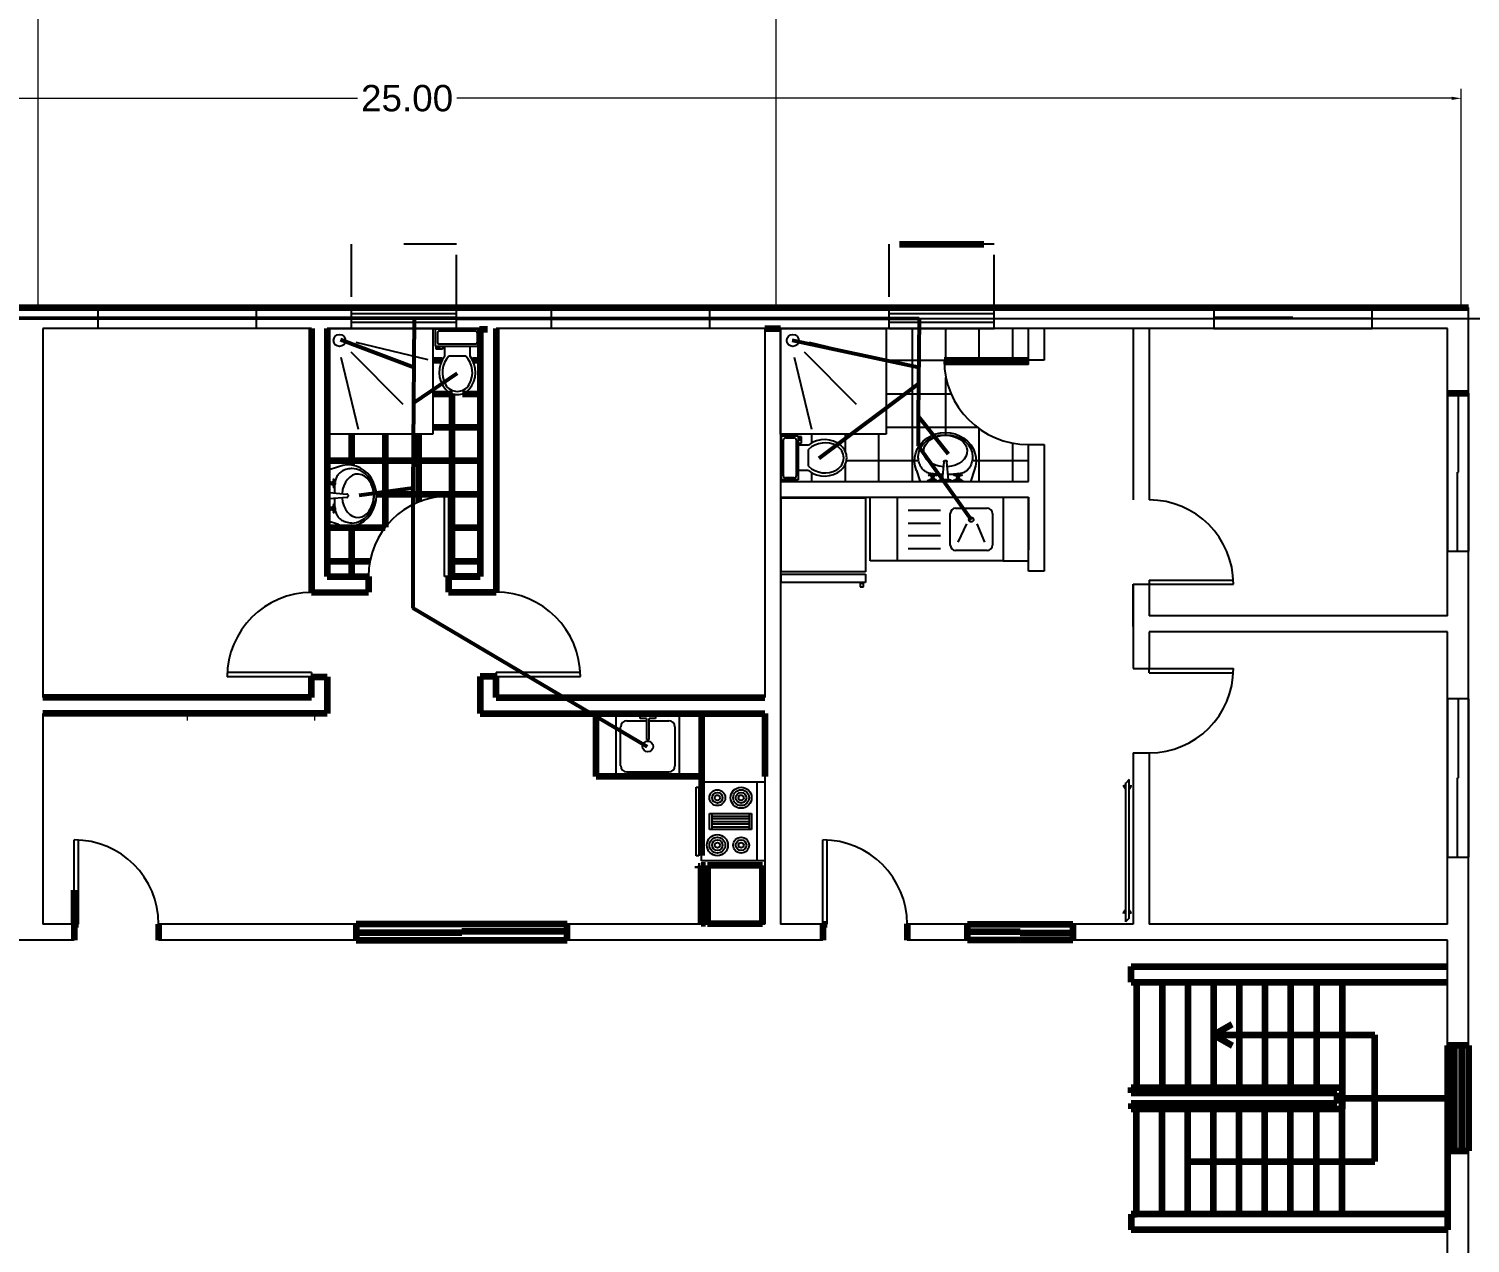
# Model space of a CAD drawing. Header units: millimetres. Extents: x 2391 to 3323, y 1596 to 2537.
# Drawn here: x 2859.15 to 2886.5, y 2106.62 to 2129.66 of the extents above; entities that cross this region are included whole.
import ezdxf

# ---------------------------------------------------------------- set-up
doc = ezdxf.new("R2010")
doc.units = ezdxf.units.MM
doc.linetypes.add('JIS_02_1.0', pattern=[2, 1, -1])
for name, color, linetype in [('ASCENSORE - ELEVATOR', 160, 'Continuous'), ('BATH', 171, 'Continuous'), ('dimensions', 203, 'Continuous'), ('doors', 31, 'Continuous'), ('doors and windows schedule', 11, 'Continuous'), ('exterior wall', 140, 'Continuous'), ('furnitures', 40, 'Continuous'), ('interior wall', 191, 'Continuous'), ('Lightning text', 211, 'Continuous'), ('Plumbing symbols', 30, 'Continuous'), ('stairs', 123, 'Continuous'), ('windows', 241, 'Continuous')]:
    doc.layers.add(name, color=color, linetype=linetype)
doc.styles.get("Standard").update_dxf_attribs({"font": 'arial.ttf'})

msp = doc.modelspace()

# ---------------------------------------------------------------- linework, layer by layer
at = {"color": 0, "linetype": 'ByBlock'}
for p, q in [((2864.816, 2123.973), (2866.816, 2123.973)), ((2864.816, 2121.973), (2864.816, 2123.973)), ((2866.816, 2123.973), (2866.816, 2121.973)), ((2866.863, 2123.963), (2866.863, 2123.643)), ((2867.703, 2123.963), (2866.863, 2123.963)), ((2866.903, 2123.883), (2866.903, 2123.723)), ((2867.623, 2123.923), (2866.943, 2123.923)), ((2867.663, 2123.723), (2867.663, 2123.883)), ((2867.703, 2123.643), (2867.703, 2123.963)), ((2873.416, 2123.973), (2875.416, 2123.973)), ((2873.416, 2121.973), (2873.416, 2123.973)), ((2875.416, 2123.973), (2875.416, 2121.973)), ((2865.359, 2123.714), (2866.722, 2123.386)), ((2866.863, 2123.643), (2867.703, 2123.643)), ((2866.883, 2123.583), (2866.883, 2123.623)), ((2866.883, 2123.623), (2866.963, 2123.623)), ((2867.003, 2123.583), (2866.883, 2123.583)), ((2866.943, 2123.683), (2867.623, 2123.683)), ((2866.963, 2123.623), (2866.963, 2123.643)), ((2867.003, 2123.643), (2867.003, 2123.583)), ((2867.043, 2123.449), (2867.043, 2123.643)), ((2867.523, 2123.449), (2867.523, 2123.643)), ((2873.959, 2123.714), (2875.322, 2123.386)), ((2865.075, 2123.43), (2865.403, 2122.067)), ((2866.256, 2122.533), (2865.266, 2123.523)), ((2867.443, 2123.449), (2867.123, 2123.449)), ((2873.675, 2123.43), (2874.003, 2122.067)), ((2874.856, 2122.533), (2873.866, 2123.523)), ((2866.816, 2121.973), (2864.816, 2121.973)), ((2875.416, 2121.973), (2873.416, 2121.973)), ((2873.43, 2121.941), (2873.75, 2121.941)), ((2873.43, 2121.101), (2873.43, 2121.941)), ((2873.75, 2121.941), (2873.75, 2121.101)), ((2873.47, 2121.181), (2873.47, 2121.861)), ((2873.51, 2121.901), (2873.67, 2121.901)), ((2873.71, 2121.861), (2873.71, 2121.181)), ((2873.77, 2121.841), (2873.75, 2121.841)), ((2873.75, 2121.801), (2873.81, 2121.801)), ((2873.944, 2121.761), (2873.75, 2121.761)), ((2873.81, 2121.921), (2873.77, 2121.921)), ((2873.77, 2121.921), (2873.77, 2121.841)), ((2873.81, 2121.801), (2873.81, 2121.921)), ((2873.944, 2121.361), (2873.944, 2121.681)), ((2876.026, 2121.526), (2876.025, 2121.539)), ((2876.029, 2121.499), (2876.026, 2121.526)), ((2876.034, 2121.473), (2876.029, 2121.499)), ((2876.039, 2121.448), (2876.034, 2121.473)), ((2876.046, 2121.424), (2876.039, 2121.448)), ((2876.053, 2121.401), (2876.046, 2121.424)), ((2876.062, 2121.38), (2876.053, 2121.401)), ((2876.512, 2121.444), (2876.482, 2121.106)), ((2876.512, 2121.444), (2876.513, 2121.453)), ((2876.513, 2121.453), (2876.517, 2121.462)), ((2876.517, 2121.462), (2876.524, 2121.468)), ((2876.524, 2121.468), (2876.532, 2121.473)), ((2876.532, 2121.473), (2876.542, 2121.474)), ((2876.542, 2121.474), (2876.551, 2121.473)), ((2876.551, 2121.473), (2876.559, 2121.468)), ((2876.559, 2121.468), (2876.566, 2121.462)), ((2876.566, 2121.462), (2876.57, 2121.453)), ((2876.57, 2121.453), (2876.572, 2121.444)), ((2876.602, 2121.106), (2876.572, 2121.444)), ((2877.03, 2121.401), (2877.022, 2121.38)), ((2877.038, 2121.424), (2877.03, 2121.401)), ((2877.044, 2121.448), (2877.038, 2121.424)), ((2877.05, 2121.473), (2877.044, 2121.448)), ((2877.054, 2121.499), (2877.05, 2121.473)), ((2877.057, 2121.526), (2877.054, 2121.499)), ((2877.059, 2121.539), (2877.057, 2121.526)), ((2865.025, 2121.35), (2864.829, 2121.285)), ((2864.84, 2121.122), (2864.829, 2121.132)), ((2864.845, 2121.112), (2864.84, 2121.122)), ((2864.977, 2121.121), (2864.971, 2121.104)), ((2864.983, 2121.138), (2864.977, 2121.121)), ((2864.99, 2121.154), (2864.983, 2121.138)), ((2864.998, 2121.17), (2864.99, 2121.154)), ((2865.007, 2121.185), (2864.998, 2121.17)), ((2865.017, 2121.2), (2865.007, 2121.185)), ((2865.007, 2121.185), (2865.007, 2121.185)), ((2865.029, 2121.214), (2865.017, 2121.2)), ((2865.041, 2121.227), (2865.029, 2121.214)), ((2865.055, 2121.24), (2865.041, 2121.227)), ((2865.07, 2121.252), (2865.055, 2121.24)), ((2865.087, 2121.263), (2865.07, 2121.252)), ((2865.105, 2121.273), (2865.087, 2121.263)), ((2865.125, 2121.282), (2865.105, 2121.273)), ((2865.146, 2121.291), (2865.125, 2121.282)), ((2865.125, 2121.282), (2865.125, 2121.282)), ((2865.169, 2121.298), (2865.146, 2121.291)), ((2865.193, 2121.305), (2865.169, 2121.298)), ((2865.218, 2121.31), (2865.193, 2121.305)), ((2865.244, 2121.315), (2865.218, 2121.31)), ((2865.271, 2121.318), (2865.244, 2121.315)), ((2865.284, 2121.319), (2865.271, 2121.318)), ((2873.67, 2121.141), (2873.51, 2121.141)), ((2873.944, 2121.281), (2873.75, 2121.281)), ((2875.994, 2121.28), (2876.059, 2121.084)), ((2876.062, 2121.38), (2876.062, 2121.38)), ((2876.071, 2121.36), (2876.062, 2121.38)), ((2876.081, 2121.342), (2876.071, 2121.36)), ((2876.092, 2121.325), (2876.081, 2121.342)), ((2876.104, 2121.31), (2876.092, 2121.325)), ((2876.117, 2121.296), (2876.104, 2121.31)), ((2876.13, 2121.284), (2876.117, 2121.296)), ((2876.144, 2121.272), (2876.13, 2121.284)), ((2876.159, 2121.262), (2876.144, 2121.272)), ((2876.159, 2121.262), (2876.159, 2121.262)), ((2876.174, 2121.253), (2876.159, 2121.262)), ((2876.19, 2121.245), (2876.174, 2121.253)), ((2876.207, 2121.238), (2876.19, 2121.245)), ((2876.224, 2121.231), (2876.207, 2121.238)), ((2876.241, 2121.226), (2876.224, 2121.231)), ((2876.224, 2121.191), (2876.226, 2121.199)), ((2876.226, 2121.184), (2876.224, 2121.191)), ((2876.226, 2121.199), (2876.232, 2121.204)), ((2876.232, 2121.178), (2876.226, 2121.184)), ((2876.232, 2121.204), (2876.239, 2121.206)), ((2876.239, 2121.176), (2876.232, 2121.178)), ((2876.239, 2121.206), (2876.247, 2121.204)), ((2876.247, 2121.178), (2876.239, 2121.176)), ((2876.258, 2121.222), (2876.241, 2121.226)), ((2876.247, 2121.204), (2876.252, 2121.199)), ((2876.252, 2121.184), (2876.247, 2121.178)), ((2876.27, 2121.199), (2876.252, 2121.199)), ((2876.252, 2121.199), (2876.254, 2121.191)), ((2876.254, 2121.191), (2876.252, 2121.184)), ((2876.27, 2121.184), (2876.252, 2121.184)), ((2876.275, 2121.218), (2876.258, 2121.222)), ((2876.271, 2121.127), (2876.263, 2121.116)), ((2876.269, 2121.191), (2876.271, 2121.207)), ((2876.271, 2121.176), (2876.269, 2121.191)), ((2876.329, 2121.124), (2876.269, 2121.124)), ((2876.271, 2121.207), (2876.277, 2121.221)), ((2876.277, 2121.161), (2876.271, 2121.176)), ((2876.276, 2121.14), (2876.271, 2121.127)), ((2876.277, 2121.154), (2876.276, 2121.14)), ((2876.277, 2121.221), (2876.287, 2121.227)), ((2876.277, 2121.161), (2876.322, 2121.161)), ((2876.277, 2121.154), (2876.277, 2121.161)), ((2876.322, 2121.154), (2876.277, 2121.154)), ((2876.284, 2121.191), (2876.286, 2121.199)), ((2876.286, 2121.184), (2876.284, 2121.191)), ((2876.286, 2121.199), (2876.292, 2121.204)), ((2876.292, 2121.178), (2876.286, 2121.184)), ((2876.287, 2121.227), (2876.299, 2121.229)), ((2876.292, 2121.204), (2876.299, 2121.206)), ((2876.299, 2121.176), (2876.292, 2121.178)), ((2876.299, 2121.229), (2876.311, 2121.227)), ((2876.299, 2121.206), (2876.307, 2121.204)), ((2876.307, 2121.178), (2876.299, 2121.176)), ((2876.307, 2121.204), (2876.312, 2121.199)), ((2876.312, 2121.184), (2876.307, 2121.178)), ((2876.311, 2121.227), (2876.322, 2121.221)), ((2876.312, 2121.199), (2876.314, 2121.191)), ((2876.314, 2121.191), (2876.312, 2121.184)), ((2876.322, 2121.221), (2876.327, 2121.207)), ((2876.327, 2121.176), (2876.322, 2121.161)), ((2876.322, 2121.161), (2876.322, 2121.154)), ((2876.322, 2121.141), (2876.322, 2121.154)), ((2876.326, 2121.129), (2876.322, 2121.141)), ((2876.328, 2121.211), (2876.326, 2121.211)), ((2876.333, 2121.118), (2876.326, 2121.129)), ((2876.327, 2121.207), (2876.329, 2121.191)), ((2876.329, 2121.191), (2876.327, 2121.176)), ((2876.345, 2121.21), (2876.328, 2121.211)), ((2876.346, 2121.199), (2876.329, 2121.199)), ((2876.329, 2121.184), (2876.346, 2121.184)), ((2876.344, 2121.191), (2876.346, 2121.199)), ((2876.346, 2121.184), (2876.344, 2121.191)), ((2876.362, 2121.209), (2876.345, 2121.21)), ((2876.346, 2121.199), (2876.352, 2121.204)), ((2876.352, 2121.178), (2876.346, 2121.184)), ((2876.352, 2121.204), (2876.359, 2121.206)), ((2876.359, 2121.176), (2876.352, 2121.178)), ((2876.359, 2121.206), (2876.367, 2121.204)), ((2876.367, 2121.178), (2876.359, 2121.176)), ((2876.379, 2121.208), (2876.362, 2121.209)), ((2876.367, 2121.204), (2876.372, 2121.199)), ((2876.372, 2121.184), (2876.367, 2121.178)), ((2876.372, 2121.199), (2876.374, 2121.191)), ((2876.374, 2121.191), (2876.372, 2121.184)), ((2876.395, 2121.208), (2876.379, 2121.208)), ((2876.411, 2121.208), (2876.395, 2121.208)), ((2876.427, 2121.208), (2876.411, 2121.208)), ((2876.427, 2121.208), (2876.427, 2121.208)), ((2876.442, 2121.208), (2876.427, 2121.208)), ((2876.457, 2121.208), (2876.442, 2121.208)), ((2876.472, 2121.208), (2876.457, 2121.208)), ((2876.491, 2121.208), (2876.472, 2121.208)), ((2876.61, 2121.208), (2876.593, 2121.208)), ((2876.626, 2121.208), (2876.61, 2121.208)), ((2876.642, 2121.208), (2876.626, 2121.208)), ((2876.658, 2121.208), (2876.642, 2121.208)), ((2876.674, 2121.208), (2876.658, 2121.208)), ((2876.674, 2121.208), (2876.674, 2121.208)), ((2876.689, 2121.208), (2876.674, 2121.208)), ((2876.704, 2121.209), (2876.689, 2121.208)), ((2876.719, 2121.209), (2876.704, 2121.209)), ((2876.704, 2121.191), (2876.706, 2121.199)), ((2876.706, 2121.184), (2876.704, 2121.191)), ((2876.706, 2121.199), (2876.712, 2121.204)), ((2876.712, 2121.178), (2876.706, 2121.184)), ((2876.712, 2121.204), (2876.719, 2121.206)), ((2876.719, 2121.176), (2876.712, 2121.178)), ((2876.734, 2121.209), (2876.719, 2121.209)), ((2876.719, 2121.206), (2876.727, 2121.204)), ((2876.727, 2121.178), (2876.719, 2121.176)), ((2876.727, 2121.204), (2876.732, 2121.199)), ((2876.732, 2121.184), (2876.727, 2121.178)), ((2876.732, 2121.199), (2876.734, 2121.191)), ((2876.75, 2121.199), (2876.732, 2121.199)), ((2876.734, 2121.191), (2876.732, 2121.184)), ((2876.75, 2121.184), (2876.732, 2121.184)), ((2876.752, 2121.21), (2876.734, 2121.209)), ((2876.751, 2121.127), (2876.743, 2121.116)), ((2876.749, 2121.191), (2876.751, 2121.207)), ((2876.751, 2121.176), (2876.749, 2121.191)), ((2876.809, 2121.124), (2876.749, 2121.124)), ((2876.751, 2121.207), (2876.757, 2121.221)), ((2876.757, 2121.161), (2876.751, 2121.176)), ((2876.756, 2121.14), (2876.751, 2121.127)), ((2876.757, 2121.154), (2876.756, 2121.14)), ((2876.757, 2121.221), (2876.767, 2121.227)), ((2876.757, 2121.161), (2876.802, 2121.161)), ((2876.757, 2121.154), (2876.757, 2121.161)), ((2876.802, 2121.154), (2876.757, 2121.154)), ((2876.764, 2121.191), (2876.766, 2121.199)), ((2876.766, 2121.184), (2876.764, 2121.191)), ((2876.766, 2121.199), (2876.772, 2121.204)), ((2876.772, 2121.178), (2876.766, 2121.184)), ((2876.767, 2121.227), (2876.779, 2121.229)), ((2876.772, 2121.204), (2876.779, 2121.206)), ((2876.779, 2121.176), (2876.772, 2121.178)), ((2876.779, 2121.229), (2876.791, 2121.227)), ((2876.779, 2121.206), (2876.787, 2121.204)), ((2876.787, 2121.178), (2876.779, 2121.176)), ((2876.787, 2121.204), (2876.792, 2121.199)), ((2876.792, 2121.184), (2876.787, 2121.178)), ((2876.791, 2121.227), (2876.802, 2121.221)), ((2876.792, 2121.199), (2876.794, 2121.191)), ((2876.794, 2121.191), (2876.792, 2121.184)), ((2876.802, 2121.221), (2876.807, 2121.207)), ((2876.807, 2121.176), (2876.802, 2121.161)), ((2876.802, 2121.161), (2876.802, 2121.154)), ((2876.802, 2121.141), (2876.802, 2121.154)), ((2876.806, 2121.129), (2876.802, 2121.141)), ((2876.811, 2121.218), (2876.804, 2121.217)), ((2876.813, 2121.118), (2876.806, 2121.129)), ((2876.807, 2121.207), (2876.809, 2121.191)), ((2876.809, 2121.191), (2876.807, 2121.176)), ((2876.826, 2121.199), (2876.809, 2121.199)), ((2876.809, 2121.184), (2876.826, 2121.184)), ((2876.827, 2121.222), (2876.811, 2121.218)), ((2876.824, 2121.191), (2876.826, 2121.199)), ((2876.826, 2121.184), (2876.824, 2121.191)), ((2876.826, 2121.199), (2876.832, 2121.204)), ((2876.832, 2121.178), (2876.826, 2121.184)), ((2876.844, 2121.226), (2876.827, 2121.222)), ((2876.832, 2121.204), (2876.839, 2121.206)), ((2876.839, 2121.176), (2876.832, 2121.178)), ((2876.839, 2121.206), (2876.847, 2121.204)), ((2876.847, 2121.178), (2876.839, 2121.176)), ((2876.86, 2121.231), (2876.844, 2121.226)), ((2876.847, 2121.204), (2876.852, 2121.199)), ((2876.852, 2121.184), (2876.847, 2121.178)), ((2876.852, 2121.199), (2876.854, 2121.191)), ((2876.854, 2121.191), (2876.852, 2121.184)), ((2876.877, 2121.238), (2876.86, 2121.231)), ((2876.893, 2121.245), (2876.877, 2121.238)), ((2876.909, 2121.253), (2876.893, 2121.245)), ((2876.925, 2121.262), (2876.909, 2121.253)), ((2876.939, 2121.272), (2876.925, 2121.262)), ((2876.925, 2121.262), (2876.925, 2121.262)), ((2876.953, 2121.284), (2876.939, 2121.272)), ((2876.967, 2121.296), (2876.953, 2121.284)), ((2876.979, 2121.31), (2876.967, 2121.296)), ((2876.991, 2121.325), (2876.979, 2121.31)), ((2877.002, 2121.342), (2876.991, 2121.325)), ((2877.012, 2121.36), (2877.002, 2121.342)), ((2877.022, 2121.38), (2877.012, 2121.36)), ((2877.022, 2121.38), (2877.022, 2121.38)), ((2877.09, 2121.28), (2877.024, 2121.084)), ((2864.829, 2120.946), (2864.841, 2120.964)), ((2864.837, 2120.915), (2864.829, 2120.915)), ((2864.844, 2120.912), (2864.837, 2120.915)), ((2864.841, 2120.964), (2864.847, 2120.98)), ((2864.849, 2120.907), (2864.844, 2120.912)), ((2864.847, 2121.1), (2864.845, 2121.112)), ((2864.847, 2121.107), (2864.849, 2121.095)), ((2864.847, 2120.98), (2864.847, 2121.1)), ((2864.852, 2120.993), (2864.847, 2120.98)), ((2864.849, 2121.095), (2864.855, 2121.084)), ((2864.852, 2120.9), (2864.849, 2120.907)), ((2864.861, 2121.004), (2864.852, 2120.993)), ((2864.852, 2120.892), (2864.852, 2120.9)), ((2864.852, 2120.862), (2864.852, 2120.892)), ((2864.852, 2120.862), (2864.852, 2120.742)), ((2864.852, 2120.862), (2865.189, 2120.832)), ((2864.855, 2121.084), (2864.863, 2121.074)), ((2864.872, 2121.012), (2864.861, 2121.004)), ((2864.863, 2121.074), (2864.874, 2121.067)), ((2864.869, 2121.07), (2864.869, 2121.01)), ((2864.885, 2121.016), (2864.872, 2121.012)), ((2864.874, 2121.067), (2864.886, 2121.063)), ((2864.899, 2121.017), (2864.885, 2121.016)), ((2864.886, 2121.063), (2864.899, 2121.062)), ((2864.899, 2121.062), (2864.899, 2121.017)), ((2864.907, 2121.062), (2864.899, 2121.062)), ((2864.899, 2121.017), (2864.907, 2121.017)), ((2864.921, 2121.068), (2864.907, 2121.062)), ((2864.907, 2121.017), (2864.907, 2121.062)), ((2864.907, 2121.017), (2864.921, 2121.012)), ((2864.937, 2121.07), (2864.921, 2121.068)), ((2864.921, 2121.012), (2864.937, 2121.01)), ((2864.924, 2121.107), (2864.922, 2121.1)), ((2864.922, 2121.1), (2864.924, 2121.092)), ((2864.924, 2121.047), (2864.922, 2121.04)), ((2864.922, 2121.04), (2864.924, 2121.032)), ((2864.924, 2120.987), (2864.922, 2120.98)), ((2864.922, 2120.98), (2864.924, 2120.972)), ((2864.929, 2121.113), (2864.924, 2121.107)), ((2864.924, 2121.092), (2864.929, 2121.087)), ((2864.929, 2121.053), (2864.924, 2121.047)), ((2864.924, 2121.032), (2864.929, 2121.027)), ((2864.929, 2120.993), (2864.924, 2120.987)), ((2864.924, 2120.972), (2864.929, 2120.967)), ((2864.937, 2121.115), (2864.929, 2121.113)), ((2864.929, 2121.07), (2864.929, 2121.087)), ((2864.929, 2121.087), (2864.937, 2121.085)), ((2864.937, 2121.055), (2864.929, 2121.053)), ((2864.929, 2121.027), (2864.937, 2121.025)), ((2864.929, 2121.01), (2864.929, 2120.993)), ((2864.937, 2120.995), (2864.929, 2120.993)), ((2864.929, 2120.967), (2864.937, 2120.965)), ((2864.944, 2121.113), (2864.937, 2121.115)), ((2864.937, 2121.085), (2864.944, 2121.087)), ((2864.952, 2121.068), (2864.937, 2121.07)), ((2864.944, 2121.053), (2864.937, 2121.055)), ((2864.937, 2121.025), (2864.944, 2121.027)), ((2864.937, 2121.01), (2864.952, 2121.012)), ((2864.944, 2120.993), (2864.937, 2120.995)), ((2864.937, 2120.965), (2864.944, 2120.967)), ((2864.95, 2121.107), (2864.944, 2121.113)), ((2864.944, 2121.087), (2864.95, 2121.092)), ((2864.944, 2121.087), (2864.944, 2121.07)), ((2864.95, 2121.047), (2864.944, 2121.053)), ((2864.944, 2121.027), (2864.95, 2121.032)), ((2864.944, 2121.01), (2864.944, 2120.993)), ((2864.95, 2120.987), (2864.944, 2120.993)), ((2864.944, 2120.967), (2864.95, 2120.972)), ((2864.952, 2121.1), (2864.95, 2121.107)), ((2864.95, 2121.092), (2864.952, 2121.1)), ((2864.952, 2121.04), (2864.95, 2121.047)), ((2864.95, 2121.032), (2864.952, 2121.04)), ((2864.952, 2120.98), (2864.95, 2120.987)), ((2864.95, 2120.972), (2864.952, 2120.98)), ((2864.967, 2121.062), (2864.952, 2121.068)), ((2864.952, 2121.012), (2864.967, 2121.017)), ((2864.954, 2120.903), (2864.953, 2120.887)), ((2864.953, 2120.887), (2864.953, 2120.87)), ((2864.953, 2120.87), (2864.953, 2120.853)), ((2864.955, 2121.013), (2864.954, 2120.994)), ((2864.954, 2120.994), (2864.954, 2120.98)), ((2864.954, 2120.98), (2864.954, 2120.965)), ((2864.954, 2120.965), (2864.954, 2120.95)), ((2864.954, 2120.95), (2864.954, 2120.934)), ((2864.954, 2120.934), (2864.954, 2120.919)), ((2864.954, 2120.934), (2864.954, 2120.934)), ((2864.954, 2120.919), (2864.954, 2120.903)), ((2864.963, 2121.071), (2864.962, 2121.064)), ((2864.967, 2121.088), (2864.963, 2121.071)), ((2864.971, 2121.104), (2864.967, 2121.088)), ((2864.972, 2121.052), (2864.967, 2121.062)), ((2864.967, 2121.017), (2864.972, 2121.028)), ((2864.974, 2121.04), (2864.972, 2121.052)), ((2864.972, 2121.028), (2864.974, 2121.04)), ((2873.75, 2121.101), (2873.43, 2121.101)), ((2876.205, 2121.084), (2876.223, 2121.096)), ((2876.223, 2121.096), (2876.239, 2121.101)), ((2876.252, 2121.107), (2876.239, 2121.101)), ((2876.239, 2121.101), (2876.359, 2121.101)), ((2876.263, 2121.116), (2876.252, 2121.107)), ((2876.343, 2121.11), (2876.333, 2121.118)), ((2876.354, 2121.104), (2876.343, 2121.11)), ((2876.367, 2121.101), (2876.354, 2121.104)), ((2876.359, 2121.101), (2876.371, 2121.1)), ((2876.371, 2121.1), (2876.381, 2121.095)), ((2876.381, 2121.095), (2876.391, 2121.084)), ((2876.422, 2121.091), (2876.425, 2121.098)), ((2876.422, 2121.084), (2876.422, 2121.091)), ((2876.425, 2121.098), (2876.43, 2121.103)), ((2876.43, 2121.103), (2876.437, 2121.106)), ((2876.437, 2121.106), (2876.444, 2121.106)), ((2876.482, 2121.106), (2876.444, 2121.106)), ((2876.602, 2121.106), (2876.482, 2121.106)), ((2876.602, 2121.106), (2876.632, 2121.106)), ((2876.632, 2121.106), (2876.639, 2121.107)), ((2876.639, 2121.107), (2876.646, 2121.104)), ((2876.646, 2121.104), (2876.652, 2121.099)), ((2876.652, 2121.099), (2876.654, 2121.091)), ((2876.654, 2121.091), (2876.654, 2121.084)), ((2876.685, 2121.084), (2876.703, 2121.096)), ((2876.703, 2121.096), (2876.719, 2121.101)), ((2876.732, 2121.107), (2876.719, 2121.101)), ((2876.719, 2121.101), (2876.839, 2121.101)), ((2876.743, 2121.116), (2876.732, 2121.107)), ((2876.823, 2121.11), (2876.813, 2121.118)), ((2876.834, 2121.104), (2876.823, 2121.11)), ((2876.847, 2121.101), (2876.834, 2121.104)), ((2876.839, 2121.101), (2876.851, 2121.1)), ((2876.851, 2121.1), (2876.861, 2121.095)), ((2876.861, 2121.095), (2876.872, 2121.084)), ((2864.829, 2120.682), (2864.836, 2120.683)), ((2864.84, 2120.642), (2864.829, 2120.652)), ((2864.836, 2120.683), (2864.843, 2120.686)), ((2864.845, 2120.631), (2864.84, 2120.642)), ((2864.843, 2120.686), (2864.848, 2120.691)), ((2864.847, 2120.62), (2864.845, 2120.631)), ((2864.847, 2120.627), (2864.849, 2120.615)), ((2864.847, 2120.5), (2864.847, 2120.62)), ((2864.848, 2120.691), (2864.851, 2120.698)), ((2864.849, 2120.615), (2864.855, 2120.603)), ((2864.851, 2120.698), (2864.852, 2120.705)), ((2865.189, 2120.772), (2864.852, 2120.742)), ((2864.852, 2120.742), (2864.852, 2120.705)), ((2864.855, 2120.603), (2864.863, 2120.594)), ((2864.863, 2120.594), (2864.874, 2120.587)), ((2864.869, 2120.59), (2864.869, 2120.53)), ((2864.874, 2120.587), (2864.886, 2120.583)), ((2864.886, 2120.583), (2864.899, 2120.582)), ((2864.899, 2120.582), (2864.899, 2120.537)), ((2864.907, 2120.582), (2864.899, 2120.582)), ((2864.921, 2120.588), (2864.907, 2120.582)), ((2864.907, 2120.537), (2864.907, 2120.582)), ((2864.937, 2120.59), (2864.921, 2120.588)), ((2864.924, 2120.627), (2864.922, 2120.62)), ((2864.922, 2120.62), (2864.924, 2120.612)), ((2864.929, 2120.633), (2864.924, 2120.627)), ((2864.924, 2120.612), (2864.929, 2120.607)), ((2864.937, 2120.635), (2864.929, 2120.633)), ((2864.929, 2120.607), (2864.937, 2120.605)), ((2864.929, 2120.589), (2864.929, 2120.607)), ((2864.937, 2120.575), (2864.929, 2120.573)), ((2864.944, 2120.633), (2864.937, 2120.635)), ((2864.937, 2120.605), (2864.944, 2120.607)), ((2864.952, 2120.588), (2864.937, 2120.59)), ((2864.944, 2120.573), (2864.937, 2120.575)), ((2864.95, 2120.627), (2864.944, 2120.633)), ((2864.944, 2120.607), (2864.95, 2120.612)), ((2864.944, 2120.607), (2864.944, 2120.589)), ((2864.952, 2120.62), (2864.95, 2120.627)), ((2864.95, 2120.612), (2864.952, 2120.62)), ((2864.967, 2120.582), (2864.952, 2120.588)), ((2864.953, 2120.751), (2864.953, 2120.733)), ((2864.953, 2120.733), (2864.953, 2120.718)), ((2864.953, 2120.718), (2864.953, 2120.703)), ((2864.953, 2120.703), (2864.953, 2120.688)), ((2864.953, 2120.688), (2864.953, 2120.672)), ((2864.953, 2120.688), (2864.953, 2120.688)), ((2864.953, 2120.672), (2864.953, 2120.656)), ((2864.953, 2120.656), (2864.953, 2120.64)), ((2864.953, 2120.64), (2864.954, 2120.623)), ((2864.954, 2120.623), (2864.955, 2120.606)), ((2864.955, 2120.606), (2864.956, 2120.589)), ((2864.956, 2120.589), (2864.956, 2120.586)), ((2864.972, 2120.572), (2864.967, 2120.582)), ((2865.198, 2120.831), (2865.189, 2120.832)), ((2865.189, 2120.772), (2865.198, 2120.774)), ((2865.207, 2120.827), (2865.198, 2120.831)), ((2865.198, 2120.774), (2865.207, 2120.778)), ((2865.213, 2120.82), (2865.207, 2120.827)), ((2865.207, 2120.778), (2865.213, 2120.785)), ((2865.218, 2120.812), (2865.213, 2120.82)), ((2865.213, 2120.785), (2865.218, 2120.793)), ((2865.219, 2120.802), (2865.218, 2120.812)), ((2865.218, 2120.793), (2865.219, 2120.802)), ((2873.427, 2119.356), (2873.427, 2120.756)), ((2875.027, 2120.756), (2873.427, 2120.756)), ((2875.027, 2120.756), (2875.027, 2119.356)), ((2875.635, 2119.565), (2875.635, 2120.765)), ((2877.635, 2120.765), (2877.635, 2119.565)), ((2864.829, 2120.466), (2864.841, 2120.484)), ((2865.025, 2120.255), (2864.829, 2120.32)), ((2864.841, 2120.484), (2864.847, 2120.5)), ((2864.852, 2120.513), (2864.847, 2120.5)), ((2864.861, 2120.523), (2864.852, 2120.513)), ((2864.872, 2120.532), (2864.861, 2120.523)), ((2864.885, 2120.536), (2864.872, 2120.532)), ((2864.899, 2120.537), (2864.885, 2120.536)), ((2864.899, 2120.537), (2864.907, 2120.537)), ((2864.907, 2120.537), (2864.921, 2120.532)), ((2864.921, 2120.532), (2864.937, 2120.53)), ((2864.924, 2120.567), (2864.922, 2120.56)), ((2864.922, 2120.56), (2864.924, 2120.552)), ((2864.924, 2120.507), (2864.922, 2120.5)), ((2864.922, 2120.5), (2864.924, 2120.492)), ((2864.929, 2120.573), (2864.924, 2120.567)), ((2864.924, 2120.552), (2864.929, 2120.547)), ((2864.929, 2120.513), (2864.924, 2120.507)), ((2864.924, 2120.492), (2864.929, 2120.487)), ((2864.929, 2120.547), (2864.937, 2120.545)), ((2864.929, 2120.53), (2864.929, 2120.513)), ((2864.937, 2120.515), (2864.929, 2120.513)), ((2864.929, 2120.487), (2864.937, 2120.485)), ((2864.937, 2120.545), (2864.944, 2120.547)), ((2864.937, 2120.53), (2864.952, 2120.532)), ((2864.944, 2120.513), (2864.937, 2120.515)), ((2864.937, 2120.485), (2864.944, 2120.487)), ((2864.95, 2120.567), (2864.944, 2120.573)), ((2864.944, 2120.547), (2864.95, 2120.552)), ((2864.944, 2120.53), (2864.944, 2120.513)), ((2864.95, 2120.507), (2864.944, 2120.513)), ((2864.944, 2120.487), (2864.95, 2120.492)), ((2864.952, 2120.56), (2864.95, 2120.567)), ((2864.95, 2120.552), (2864.952, 2120.56)), ((2864.952, 2120.5), (2864.95, 2120.507)), ((2864.95, 2120.492), (2864.952, 2120.5)), ((2864.952, 2120.532), (2864.967, 2120.537)), ((2864.963, 2120.536), (2864.967, 2120.519)), ((2864.967, 2120.537), (2864.972, 2120.548)), ((2864.967, 2120.519), (2864.971, 2120.502)), ((2864.971, 2120.502), (2864.977, 2120.484)), ((2864.974, 2120.56), (2864.972, 2120.572)), ((2864.972, 2120.548), (2864.974, 2120.56)), ((2864.977, 2120.484), (2864.983, 2120.467)), ((2864.983, 2120.467), (2864.99, 2120.451)), ((2864.99, 2120.451), (2864.998, 2120.435)), ((2864.998, 2120.435), (2865.007, 2120.42)), ((2865.007, 2120.42), (2865.017, 2120.405)), ((2865.007, 2120.42), (2865.007, 2120.42)), ((2865.017, 2120.405), (2865.029, 2120.391)), ((2865.029, 2120.391), (2865.041, 2120.377)), ((2865.041, 2120.377), (2865.055, 2120.365)), ((2865.055, 2120.365), (2865.07, 2120.353)), ((2865.07, 2120.353), (2865.087, 2120.342)), ((2865.087, 2120.342), (2865.105, 2120.332)), ((2865.105, 2120.332), (2865.125, 2120.323)), ((2865.125, 2120.323), (2865.146, 2120.314)), ((2865.125, 2120.323), (2865.125, 2120.323)), ((2865.146, 2120.314), (2865.169, 2120.306)), ((2865.169, 2120.306), (2865.193, 2120.3)), ((2865.193, 2120.3), (2865.218, 2120.294)), ((2876.451, 2120.521), (2875.834, 2120.521)), ((2876.635, 2119.865), (2876.635, 2120.465)), ((2876.735, 2120.565), (2877.335, 2120.565)), ((2877.435, 2120.465), (2877.435, 2119.865)), ((2865.218, 2120.294), (2865.244, 2120.29)), ((2865.244, 2120.29), (2865.271, 2120.287)), ((2865.271, 2120.287), (2865.284, 2120.286)), ((2876.451, 2120.276), (2875.834, 2120.276)), ((2876.451, 2120.04), (2875.834, 2120.04)), ((2876.944, 2120.268), (2876.776, 2119.923)), ((2877.14, 2120.268), (2877.283, 2119.923)), ((2876.451, 2119.795), (2875.834, 2119.795)), ((2877.335, 2119.765), (2876.735, 2119.765)), ((2877.635, 2119.565), (2875.635, 2119.565)), ((2875.027, 2119.356), (2873.427, 2119.356)), ((2873.427, 2119.316), (2875.027, 2119.316)), ((2873.427, 2119.156), (2873.427, 2119.316)), ((2875.027, 2119.316), (2875.027, 2119.156)), ((2875.027, 2119.156), (2873.427, 2119.156)), ((2874.927, 2119.136), (2874.927, 2119.076)), ((2874.987, 2119.136), (2874.927, 2119.136)), ((2874.927, 2119.076), (2874.987, 2119.076)), ((2874.987, 2119.076), (2874.987, 2119.136)), ((2870.296, 2115.476), (2870.296, 2116.676)), ((2870.496, 2116.533), (2870.872, 2116.533)), ((2870.75, 2116.576), (2870.75, 2116.649)), ((2870.75, 2116.649), (2871.039, 2116.649)), ((2870.872, 2116.576), (2870.75, 2116.576)), ((2870.872, 2116.576), (2870.872, 2116.176)), ((2870.919, 2116.176), (2870.919, 2116.576)), ((2871.039, 2116.576), (2870.919, 2116.576)), ((2870.919, 2116.533), (2871.296, 2116.533)), ((2871.039, 2116.649), (2871.039, 2116.576)), ((2871.496, 2115.476), (2871.496, 2116.676)), ((2870.381, 2115.676), (2870.381, 2116.418)), ((2871.41, 2116.418), (2871.41, 2115.676)), ((2870.872, 2116.176), (2870.919, 2116.176)), ((2871.496, 2115.476), (2870.296, 2115.476)), ((2871.296, 2115.561), (2870.496, 2115.561)), ((2871.816, 2115.273), (2871.866, 2115.273)), ((2871.816, 2113.973), (2871.816, 2115.273)), ((2871.866, 2115.273), (2871.866, 2113.973)), ((2871.916, 2115.373), (2873.116, 2115.373)), ((2871.916, 2113.873), (2871.916, 2115.373)), ((2872.966, 2115.373), (2872.966, 2113.873)), ((2871.916, 2115.073), (2871.866, 2115.073)), ((2871.866, 2114.973), (2871.916, 2114.973)), ((2872.066, 2114.773), (2872.866, 2114.773)), ((2872.066, 2114.473), (2872.066, 2114.773)), ((2872.116, 2114.473), (2872.116, 2114.773)), ((2872.116, 2114.723), (2872.816, 2114.723)), ((2872.816, 2114.673), (2872.116, 2114.673)), ((2872.116, 2114.623), (2872.816, 2114.623)), ((2872.816, 2114.573), (2872.116, 2114.573)), ((2872.816, 2114.773), (2872.816, 2114.473)), ((2872.866, 2114.773), (2872.866, 2114.473)), ((2872.866, 2114.473), (2872.066, 2114.473)), ((2872.116, 2114.523), (2872.816, 2114.523)), ((2871.866, 2114.273), (2871.916, 2114.273)), ((2871.916, 2114.173), (2871.866, 2114.173)), ((2871.866, 2113.973), (2871.816, 2113.973)), ((2873.116, 2113.873), (2871.916, 2113.873))]:
    msp.add_line(p, q, dxfattribs=at)
for centre, radius in [((2865.047, 2123.748), 0.113), ((2873.647, 2123.748), 0.113), ((2877.032, 2120.349), 0.0446), ((2870.896, 2116.045, 6.286), 0.1), ((2872.216, 2115.073), 0.15), ((2872.216, 2115.073), 0.1), ((2872.216, 2115.073), 0.05), ((2872.666, 2115.073), 0.2), ((2872.666, 2115.073), 0.15), ((2872.666, 2115.073), 0.1), ((2872.666, 2115.073), 0.05), ((2872.216, 2114.173), 0.2), ((2872.216, 2114.173), 0.15), ((2872.666, 2114.173), 0.15), ((2872.216, 2114.173), 0.1), ((2872.216, 2114.173), 0.05), ((2872.666, 2114.173), 0.1), ((2872.666, 2114.173), 0.05)]:
    msp.add_circle(centre, radius, dxfattribs=at)
for centre, radius, start, end in [((2866.938, 2123.888), 0.0354, 81.8699, 188.1301), ((2867.628, 2123.888), 0.0354, 351.8699, 98.1301), ((2866.938, 2123.718), 0.0354, 171.8699, 278.1301), ((2867.628, 2123.718), 0.0354, 261.8699, 8.1301), ((2867.424, 2123.146), 0.487, 141.4691, 221.0789), ((2867.451, 2123.136), 0.453, 136.3677, 209.5765), ((2867.115, 2123.136), 0.453, 330.4233, 43.6321), ((2867.142, 2123.146), 0.487, 318.9209, 38.5307), ((2867.283, 2123.041), 0.26, 209.5765, 330.4233), ((2867.283, 2123.023), 0.3, 221.0789, 318.9209), ((2873.505, 2121.866), 0.0354, 81.8699, 188.1301), ((2873.675, 2121.866), 0.0354, 351.8699, 98.1301), ((2874.248, 2121.381), 0.487, 48.9211, 128.5309), ((2874.257, 2121.353), 0.453, 60.4235, 133.6323), ((2874.352, 2121.521), 0.26, 299.5767, 60.4235), ((2874.37, 2121.521), 0.3, 311.0791, 48.9211), ((2873.505, 2121.176), 0.0354, 171.8699, 278.1301), ((2873.675, 2121.176), 0.0354, 261.8699, 8.1301), ((2874.257, 2121.689), 0.453, 226.3679, 299.5767), ((2874.248, 2121.662), 0.487, 231.4693, 311.0791), ((2876.735, 2120.465), 0.1, 90, 180), ((2877.335, 2120.465), 0.1, 360, 90), ((2876.735, 2119.865), 0.1, 180, 270), ((2877.335, 2119.865), 0.1, 270, 0), ((2870.496, 2116.418), 0.114, 90, 180), ((2871.296, 2116.418), 0.114, 0, 90), ((2870.496, 2115.676), 0.114, 180, 270), ((2871.296, 2115.676), 0.114, 270, 0)]:
    msp.add_arc(centre, radius, start, end, dxfattribs=at)
at = {"color": 0, "linetype": 'ByBlock', "extrusion": (0, 0, -1)}
for centre, major_axis, ratio, start_param, end_param in [((2876.542, 2121.466), (0.584, 0), 0.916316, 2.786438, 6.63834), ((2876.542, 2121.539), (0.517, 0), 0.815274, 3.141593, 6.283185), ((2876.542, 2121.65), (0.412, 0), 0.730435, 1.664123, 7.760732)]:
    msp.add_ellipse(centre, major_axis=major_axis, ratio=ratio, start_param=start_param, end_param=end_param, dxfattribs=at)
at = {"color": 0, "linetype": 'ByBlock'}
for centre, major_axis, ratio, start_param, end_param in [((2865.211, 2120.802), (0, 0.584), 0.916316, 2.786438, 6.63834), ((2865.395, 2120.802), (0, 0.412), 0.730435, 1.664123, 7.760732), ((2865.284, 2120.802), (0, 0.517), 0.815274, 3.141593, 6.283185)]:
    msp.add_ellipse(centre, major_axis=major_axis, ratio=ratio, start_param=start_param, end_param=end_param, dxfattribs=at)
at = {"layer": 'ASCENSORE - ELEVATOR', "color": 30, "true_color": 0xf26722}
msp.add_line((2876.044, 2124.163), (2887.443, 2124.163), dxfattribs=at)
at = {"layer": 'BATH', "linetype": 'Continuous'}
for p, q in [((2875.915, 2121.073), (2875.915, 2123.973)), ((2876.55, 2123.373), (2876.55, 2123.973)), ((2877.185, 2123.373), (2877.185, 2123.973)), ((2877.82, 2123.373), (2877.82, 2123.973)), ((2875.416, 2123.373), (2878.116, 2123.373)), ((2876.55, 2121.96), (2876.55, 2123.048)), ((2875.416, 2122.738), (2876.647, 2122.738)), ((2874.01, 2121.805), (2874.01, 2121.973)), ((2874.645, 2121.643), (2874.645, 2121.973)), ((2875.28, 2121.073), (2875.28, 2121.973)), ((2875.416, 2122.103), (2877.142, 2122.103)), ((2877.185, 2121.073), (2877.185, 2122.072)), ((2877.82, 2121.073), (2877.82, 2121.8)), ((2873.416, 2121.468), (2873.43, 2121.468)), ((2874.645, 2121.073), (2874.645, 2121.4)), ((2874.666, 2121.468), (2876.035, 2121.468)), ((2877.049, 2121.468), (2878.116, 2121.468)), ((2874.01, 2121.073), (2874.01, 2121.237)), ((2876.55, 2121.073), (2876.55, 2121.106))]:
    msp.add_line(p, q, dxfattribs=at)
at = {"layer": 'BATH', "linetype": 'Continuous', "lineweight": 100}
for p, q in [((2866.816, 2123.373), (2866.994, 2123.373)), ((2867.572, 2123.373), (2867.716, 2123.373)), ((2866.816, 2122.738), (2867.188, 2122.738)), ((2867.187, 2119.273), (2867.187, 2122.739)), ((2867.378, 2122.738), (2867.716, 2122.738)), ((2865.282, 2121.382), (2865.282, 2121.973)), ((2865.917, 2120.206), (2865.917, 2121.973)), ((2866.552, 2120.684), (2866.552, 2121.973)), ((2866.816, 2122.103), (2867.716, 2122.103)), ((2864.816, 2121.468), (2867.716, 2121.468)), ((2865.746, 2120.833), (2867.716, 2120.833)), ((2864.816, 2120.198), (2865.911, 2120.198)), ((2865.282, 2119.273), (2865.282, 2120.223)), ((2867.116, 2120.198), (2867.716, 2120.198)), ((2864.816, 2119.563), (2865.624, 2119.563)), ((2867.116, 2119.563), (2867.716, 2119.563))]:
    msp.add_line(p, q, dxfattribs=at)
at = {"layer": 'dimensions', "lineweight": 13}
for p, q in [((2886.329, 2124.435), (2886.329, 2128.522)), ((2846.509, 2128.342), (2865.386, 2128.342)), ((2886.149, 2128.342), (2867.272, 2128.342))]:
    msp.add_line(p, q, dxfattribs=at)
at = {"layer": 'dimensions', "lineweight": 100}
msp.add_line((2884.066, 2109.373), (2886.066, 2109.373), dxfattribs=at)
at = {"layer": 'dimensions'}
msp.add_solid([(2886.149, 2128.372), (2886.149, 2128.312), (2886.329, 2128.342)], dxfattribs=at)
at = {"layer": 'doors', "lineweight": 100}
for p, q in [((2876.516, 2123.373), (2878.116, 2123.373)), ((2860.016, 2112.673), (2860.016, 2113.32)), ((2860.016, 2112.673), (2860.096, 2112.673)), ((2874.216, 2112.673), (2874.296, 2112.673))]:
    msp.add_line(p, q, dxfattribs=at)
at = {"layer": 'doors'}
for p, q in [((2878.116, 2123.293), (2878.116, 2123.373)), ((2878.116, 2123.293), (2876.518, 2123.293)), ((2867.036, 2119.273), (2867.036, 2120.791)), ((2867.116, 2120.793), (2867.116, 2119.273)), ((2867.116, 2119.273), (2867.036, 2119.273)), ((2867.116, 2119.273), (2867.036, 2119.273)), ((2880.406, 2119.203), (2882.004, 2119.203)), ((2880.406, 2119.203), (2880.406, 2119.123)), ((2880.406, 2119.123), (2882.006, 2119.123)), ((2864.516, 2117.366), (2862.916, 2117.366)), ((2864.516, 2117.446), (2862.918, 2117.446)), ((2864.516, 2117.446), (2864.516, 2117.366)), ((2868.016, 2117.453), (2869.614, 2117.453)), ((2868.016, 2117.453), (2868.016, 2117.373)), ((2868.016, 2117.373), (2869.616, 2117.373)), ((2880.406, 2117.523), (2882.006, 2117.523)), ((2880.406, 2117.443), (2880.406, 2117.523)), ((2880.406, 2117.443), (2882.004, 2117.443)), ((2860.016, 2112.673), (2860.016, 2114.273)), ((2860.096, 2112.673), (2860.096, 2114.271)), ((2874.216, 2112.673), (2874.216, 2114.273)), ((2874.296, 2112.673), (2874.296, 2114.271))]:
    msp.add_line(p, q, dxfattribs=at)
for centre, radius, start, end in [((2878.116, 2123.373), 1.6, 180, 270), ((2867.116, 2119.273), 1.52, 90, 180), ((2880.406, 2119.123), 1.6, 0, 90), ((2864.516, 2117.366), 1.6, 90, 180), ((2868.016, 2117.373), 1.6, 0, 90), ((2880.406, 2117.523), 1.6, 270, 0), ((2860.016, 2112.673), 1.6, 0, 90), ((2874.216, 2112.673), 1.6, 0, 90)]:
    msp.add_arc(centre, radius, start, end, dxfattribs=at)
at = {"layer": 'doors and windows schedule', "lineweight": 100}
msp.add_line((2875.67, 2125.573), (2877.27, 2125.573), dxfattribs=at)
at = {"layer": 'exterior wall', "lineweight": 100}
msp.add_line((2846.066, 2124.373), (2886.466, 2124.373), dxfattribs=at)
at = {"layer": 'exterior wall'}
for p, q in [((2886.466, 2094.373), (2886.466, 2124.373)), ((2864.516, 2123.973), (2859.416, 2123.973)), ((2867.716, 2123.973), (2864.816, 2123.973)), ((2873.116, 2123.973), (2868.016, 2123.973)), ((2886.066, 2123.973), (2873.416, 2123.973)), ((2886.066, 2118.523), (2886.066, 2123.973)), ((2886.066, 2112.673), (2886.066, 2118.223)), ((2886.066, 2106.373), (2886.066, 2112.373))]:
    msp.add_line(p, q, dxfattribs=at)
at = {"layer": 'furnitures'}
for p, q in [((2875.116, 2119.565), (2875.116, 2120.773)), ((2875.635, 2119.565), (2875.116, 2119.565)), ((2877.635, 2119.565), (2878.116, 2119.565)), ((2880.03, 2115.417), (2879.959, 2115.346)), ((2880.03, 2112.79), (2880.03, 2115.417)), ((2879.959, 2115.257), (2879.92, 2115.311)), ((2879.92, 2115.311), (2879.92, 2115.292)), ((2879.959, 2115.237), (2879.92, 2115.292)), ((2879.959, 2115.346), (2879.959, 2112.72)), ((2879.964, 2112.725), (2879.964, 2115.351)), ((2879.966, 2112.727), (2879.966, 2115.353)), ((2880.03, 2115.257), (2880.069, 2115.311)), ((2880.03, 2115.237), (2880.069, 2115.292)), ((2880.069, 2115.292), (2880.069, 2115.311)), ((2879.959, 2112.949), (2879.92, 2112.895)), ((2879.959, 2112.93), (2879.92, 2112.876)), ((2880.03, 2112.949), (2880.069, 2112.895)), ((2880.03, 2112.93), (2880.069, 2112.876)), ((2879.92, 2112.876), (2879.92, 2112.895)), ((2880.03, 2112.79), (2879.959, 2112.72))]:
    msp.add_line(p, q, dxfattribs=at)
at = {"layer": 'furnitures', "lineweight": 100}
for p, q in [((2862.151, 2116.6), (2862.17, 2116.601)), ((2864.567, 2116.6), (2864.587, 2116.6)), ((2869.916, 2115.476), (2869.916, 2116.676)), ((2871.916, 2116.673), (2871.916, 2113.978)), ((2871.916, 2115.476), (2869.916, 2115.476)), ((2871.852, 2113.736), (2871.852, 2113.776)), ((2871.852, 2113.776), (2871.892, 2113.776)), ((2871.892, 2113.776), (2871.892, 2113.736)), ((2871.91, 2112.686), (2871.91, 2113.786)), ((2871.99, 2113.786), (2871.91, 2113.786)), ((2871.99, 2113.786), (2871.99, 2112.686)), ((2872.03, 2113.786), (2872.03, 2112.686)), ((2873.07, 2113.786), (2872.03, 2113.786)), ((2873.07, 2112.686), (2873.07, 2113.786)), ((2871.892, 2113.736), (2871.852, 2113.736)), ((2871.99, 2112.686), (2871.91, 2112.686)), ((2872.03, 2112.686), (2873.07, 2112.686))]:
    msp.add_line(p, q, dxfattribs=at)
at = {"layer": 'interior wall'}
for p, q in [((2859.416, 2123.973), (2859.416, 2116.973)), ((2873.116, 2123.973), (2873.116, 2116.973)), ((2873.416, 2123.973), (2873.416, 2112.673)), ((2878.116, 2123.373), (2878.116, 2123.973)), ((2878.416, 2123.973), (2878.416, 2123.373)), ((2880.106, 2123.973), (2880.106, 2120.723)), ((2880.406, 2123.973), (2880.406, 2120.723)), ((2878.416, 2123.373), (2878.116, 2123.373)), ((2878.116, 2121.073), (2878.116, 2121.773)), ((2878.116, 2121.773), (2878.416, 2121.773)), ((2878.416, 2121.773), (2878.416, 2119.373)), ((2873.416, 2121.073), (2878.116, 2121.073)), ((2873.416, 2120.773), (2878.116, 2120.773)), ((2878.116, 2119.373), (2878.116, 2120.773)), ((2878.116, 2120.773), (2878.116, 2119.773)), ((2878.416, 2119.373), (2878.116, 2119.373)), ((2880.106, 2119.123), (2880.106, 2117.523)), ((2880.106, 2118.323), (2880.106, 2119.123)), ((2880.106, 2119.123), (2880.406, 2119.123)), ((2880.406, 2119.123), (2880.406, 2118.523)), ((2886.066, 2118.523), (2880.406, 2118.523)), ((2880.106, 2118.323), (2880.106, 2117.523)), ((2886.066, 2118.223), (2880.406, 2118.223)), ((2880.406, 2118.223), (2880.406, 2117.523)), ((2880.106, 2117.523), (2880.406, 2117.523)), ((2859.416, 2116.673), (2859.416, 2112.673)), ((2873.116, 2116.673), (2873.116, 2112.673)), ((2880.106, 2115.923), (2880.106, 2112.673)), ((2880.106, 2115.923), (2880.406, 2115.923)), ((2880.406, 2115.923), (2880.406, 2112.673)), ((2860.096, 2112.673), (2859.416, 2112.673)), ((2873.116, 2112.673), (2861.616, 2112.673)), ((2874.216, 2112.673), (2873.416, 2112.673)), ((2880.106, 2112.673), (2875.816, 2112.673)), ((2886.066, 2112.673), (2880.406, 2112.673)), ((2860.016, 2112.373), (2858.316, 2112.373)), ((2874.216, 2112.373), (2861.616, 2112.373)), ((2886.066, 2112.373), (2875.816, 2112.373))]:
    msp.add_line(p, q, dxfattribs=at)
at = {"layer": 'interior wall', "lineweight": 100}
for p, q in [((2864.516, 2123.973), (2864.516, 2118.973)), ((2864.816, 2123.973), (2864.816, 2119.273)), ((2867.716, 2123.973), (2867.716, 2119.273)), ((2868.016, 2123.973), (2868.016, 2118.973)), ((2864.816, 2119.273), (2865.596, 2119.273)), ((2865.596, 2119.273), (2865.596, 2118.973)), ((2867.716, 2119.273), (2867.116, 2119.273)), ((2867.116, 2119.273), (2867.716, 2119.273)), ((2867.116, 2119.273), (2867.116, 2118.973)), ((2864.516, 2118.966), (2865.596, 2118.973)), ((2864.516, 2118.966), (2864.516, 2118.973)), ((2867.116, 2118.973), (2868.016, 2118.973)), ((2864.516, 2116.973), (2864.516, 2117.366)), ((2864.516, 2117.366), (2864.816, 2117.366)), ((2864.816, 2117.366), (2864.816, 2116.673)), ((2867.716, 2117.373), (2867.716, 2116.673)), ((2868.016, 2117.373), (2867.716, 2117.373)), ((2868.016, 2116.973), (2868.016, 2117.373)), ((2864.516, 2116.973), (2859.416, 2116.973)), ((2868.016, 2116.973), (2873.116, 2116.973)), ((2864.816, 2116.673), (2859.416, 2116.673)), ((2867.716, 2116.673), (2873.116, 2116.673)), ((2873.116, 2116.673), (2873.116, 2115.473)), ((2860.016, 2112.673), (2860.016, 2112.373)), ((2861.616, 2112.673), (2861.616, 2112.373)), ((2874.216, 2112.678), (2874.216, 2112.373)), ((2875.816, 2112.678), (2875.816, 2112.373))]:
    msp.add_line(p, q, dxfattribs=at)
at = {"layer": 'Lightning text', "linetype": 'ByBlock', "lineweight": 13, "ltscale": 0.02}
for p, q in [((2859.329, 2124.373), (2859.329, 2132.373)), ((2873.329, 2124.373), (2873.329, 2132.373))]:
    msp.add_line(p, q, dxfattribs=at)
at = {"layer": 'Plumbing symbols', "linetype": 'ByBlock', "lineweight": 53, "ltscale": 0.02}
for p, q in [((2856.885, 2124.178), (2876.044, 2124.163)), ((2866.464, 2124.17), (2866.438, 2120.947)), ((2876.044, 2124.163), (2876.025, 2122.315)), ((2865.066, 2123.767), (2866.457, 2123.243)), ((2873.635, 2123.754), (2876.034, 2123.239)), ((2867.282, 2123.121), (2866.451, 2122.559)), ((2876.031, 2122.928), (2874.139, 2121.506)), ((2876.025, 2122.315), (2876.594, 2121.6)), ((2876.025, 2122.315), (2876.025, 2121.752)), ((2876.025, 2121.752), (2877.033, 2120.344)), ((2866.438, 2120.947), (2865.419, 2120.81)), ((2866.438, 2120.947), (2866.438, 2118.67)), ((2870.886, 2116.039), (2866.438, 2118.67))]:
    msp.add_line(p, q, dxfattribs=at)
at = {"layer": 'stairs', "lineweight": 100}
for p, q in [((2873.116, 2123.973), (2873.416, 2123.973)), ((2873.266, 2123.973), (2873.266, 2123.973)), ((2880.066, 2111.573), (2880.066, 2111.873)), ((2880.066, 2111.873), (2886.066, 2111.873)), ((2880.066, 2111.573), (2886.066, 2111.573)), ((2880.166, 2111.573), (2880.166, 2109.573)), ((2880.654, 2111.573), (2880.654, 2109.573)), ((2881.141, 2111.573), (2881.141, 2109.573)), ((2881.629, 2111.573), (2881.629, 2109.573)), ((2882.116, 2111.573), (2882.116, 2109.573)), ((2882.604, 2111.573), (2882.604, 2109.573)), ((2883.091, 2111.573), (2883.091, 2109.573)), ((2883.579, 2111.573), (2883.579, 2109.573)), ((2884.066, 2111.573), (2884.066, 2109.573)), ((2881.629, 2110.573), (2881.979, 2110.776)), ((2881.629, 2110.573), (2884.687, 2110.573)), ((2881.629, 2110.573), (2881.979, 2110.37)), ((2884.687, 2108.173), (2884.687, 2110.573)), ((2880.066, 2109.473), (2880.066, 2109.573)), ((2880.066, 2109.573), (2884.066, 2109.573)), ((2880.066, 2109.573), (2880.066, 2109.473)), ((2880.066, 2109.473), (2883.966, 2109.473)), ((2883.966, 2109.473), (2883.966, 2109.273)), ((2884.066, 2109.573), (2884.066, 2109.173)), ((2886.066, 2109.373), (2886.066, 2106.873)), ((2883.966, 2109.273), (2880.066, 2109.273)), ((2880.066, 2109.273), (2880.066, 2109.173)), ((2880.066, 2109.173), (2884.066, 2109.173)), ((2880.166, 2107.173), (2880.166, 2109.173)), ((2880.654, 2107.173), (2880.654, 2109.173)), ((2881.141, 2107.173), (2881.141, 2109.173)), ((2881.629, 2107.173), (2881.629, 2109.173)), ((2882.116, 2107.173), (2882.116, 2109.173)), ((2882.604, 2107.173), (2882.604, 2109.173)), ((2883.091, 2107.173), (2883.091, 2109.173)), ((2883.579, 2107.173), (2883.579, 2109.173)), ((2884.066, 2109.173), (2884.066, 2109.273)), ((2884.066, 2107.173), (2884.066, 2109.173)), ((2881.141, 2108.173), (2884.687, 2108.173)), ((2886.066, 2107.173), (2880.066, 2107.173)), ((2880.066, 2107.173), (2880.066, 2106.873)), ((2880.066, 2107.173), (2880.166, 2107.173)), ((2886.066, 2106.873), (2880.066, 2106.873))]:
    msp.add_line(p, q, dxfattribs=at)
at = {"layer": 'windows', "linetype": 'JIS_02_1.0'}
for p, q in [((2867.266, 2125.573), (2865.266, 2125.573)), ((2865.266, 2125.573), (2865.266, 2124.373)), ((2867.266, 2124.373), (2867.266, 2125.573)), ((2877.47, 2125.573), (2875.47, 2125.573)), ((2875.47, 2125.573), (2875.47, 2124.373)), ((2877.47, 2124.373), (2877.47, 2125.573))]:
    msp.add_line(p, q, dxfattribs=at)
at = {"layer": 'windows'}
for p, q in [((2860.466, 2123.973), (2860.466, 2124.373)), ((2863.466, 2124.373), (2860.466, 2124.373)), ((2860.466, 2124.163), (2861.966, 2124.163)), ((2861.966, 2124.163), (2861.966, 2124.183)), ((2861.966, 2124.183), (2863.466, 2124.183)), ((2863.466, 2124.373), (2863.466, 2123.973)), ((2865.266, 2124.373), (2865.266, 2123.973)), ((2867.266, 2124.373), (2865.266, 2124.373)), ((2867.266, 2124.253), (2865.266, 2124.253)), ((2867.266, 2123.973), (2867.266, 2124.373)), ((2869.066, 2123.973), (2869.066, 2124.373)), ((2872.066, 2124.373), (2869.066, 2124.373)), ((2869.066, 2124.163), (2870.566, 2124.163)), ((2870.566, 2124.163), (2870.566, 2124.183)), ((2870.566, 2124.183), (2872.066, 2124.183)), ((2872.066, 2124.373), (2872.066, 2123.973)), ((2875.47, 2124.373), (2875.47, 2123.973)), ((2877.47, 2124.373), (2875.47, 2124.373)), ((2877.47, 2124.253), (2875.47, 2124.253)), ((2877.47, 2123.973), (2877.47, 2124.373)), ((2881.636, 2124.373), (2881.636, 2123.973)), ((2881.636, 2124.373), (2884.636, 2124.373)), ((2883.136, 2124.183), (2881.636, 2124.183)), ((2883.136, 2124.163), (2883.136, 2124.183)), ((2884.636, 2124.163), (2883.136, 2124.163)), ((2884.636, 2123.973), (2884.636, 2124.373)), ((2863.466, 2123.973), (2860.466, 2123.973)), ((2865.266, 2124.093), (2867.266, 2124.093)), ((2865.266, 2123.973), (2867.266, 2123.973)), ((2872.066, 2123.973), (2869.066, 2123.973)), ((2875.47, 2124.093), (2877.47, 2124.093)), ((2875.47, 2123.973), (2877.47, 2123.973)), ((2881.636, 2123.973), (2884.636, 2123.973)), ((2886.066, 2122.748), (2886.066, 2119.748)), ((2886.276, 2121.248), (2886.276, 2122.748)), ((2886.466, 2122.748), (2886.466, 2119.748)), ((2886.256, 2119.748), (2886.256, 2121.248)), ((2886.256, 2121.248), (2886.276, 2121.248)), ((2886.066, 2119.748), (2886.466, 2119.748)), ((2886.466, 2116.948), (2886.066, 2116.948)), ((2886.066, 2116.948), (2886.066, 2113.948)), ((2886.276, 2115.448), (2886.276, 2116.948)), ((2886.466, 2116.948), (2886.466, 2113.948)), ((2886.256, 2113.948), (2886.256, 2115.448)), ((2886.256, 2115.448), (2886.276, 2115.448)), ((2886.066, 2113.948), (2886.466, 2113.948))]:
    msp.add_line(p, q, dxfattribs=at)
at = {"layer": 'windows', "lineweight": 100}
for p, q in [((2867.703, 2123.963), (2867.853, 2123.963)), ((2886.066, 2122.748), (2886.466, 2122.748)), ((2869.366, 2112.673), (2865.366, 2112.673)), ((2865.366, 2112.673), (2865.366, 2112.373)), ((2869.366, 2112.373), (2869.366, 2112.673)), ((2876.961, 2112.373), (2876.961, 2112.673)), ((2876.961, 2112.673), (2878.961, 2112.673)), ((2878.961, 2112.673), (2878.961, 2112.373)), ((2867.366, 2112.513), (2865.366, 2112.513)), ((2865.366, 2112.373), (2869.366, 2112.373)), ((2869.366, 2112.533), (2867.366, 2112.533)), ((2867.366, 2112.533), (2867.366, 2112.513)), ((2876.961, 2112.533), (2877.961, 2112.533)), ((2878.961, 2112.373), (2876.961, 2112.373)), ((2877.961, 2112.533), (2877.961, 2112.513)), ((2877.961, 2112.513), (2878.961, 2112.513)), ((2886.466, 2110.373), (2886.066, 2110.373)), ((2886.066, 2110.373), (2886.066, 2108.373)), ((2886.196, 2110.373), (2886.196, 2108.373)), ((2886.336, 2110.373), (2886.336, 2108.373)), ((2886.466, 2110.373), (2886.466, 2108.373)), ((2886.066, 2108.373), (2886.466, 2108.373))]:
    msp.add_line(p, q, dxfattribs=at)

# ---------------------------------------------------------------- texts
at = {"layer": 'dimensions', "lineweight": 13, "insert": (2866.329, 2128.342), "char_height": 0.5, "attachment_point": 5}
msp.add_mtext('\\A1;25.00', dxfattribs=at)

doc.saveas('drawing.dxf')
